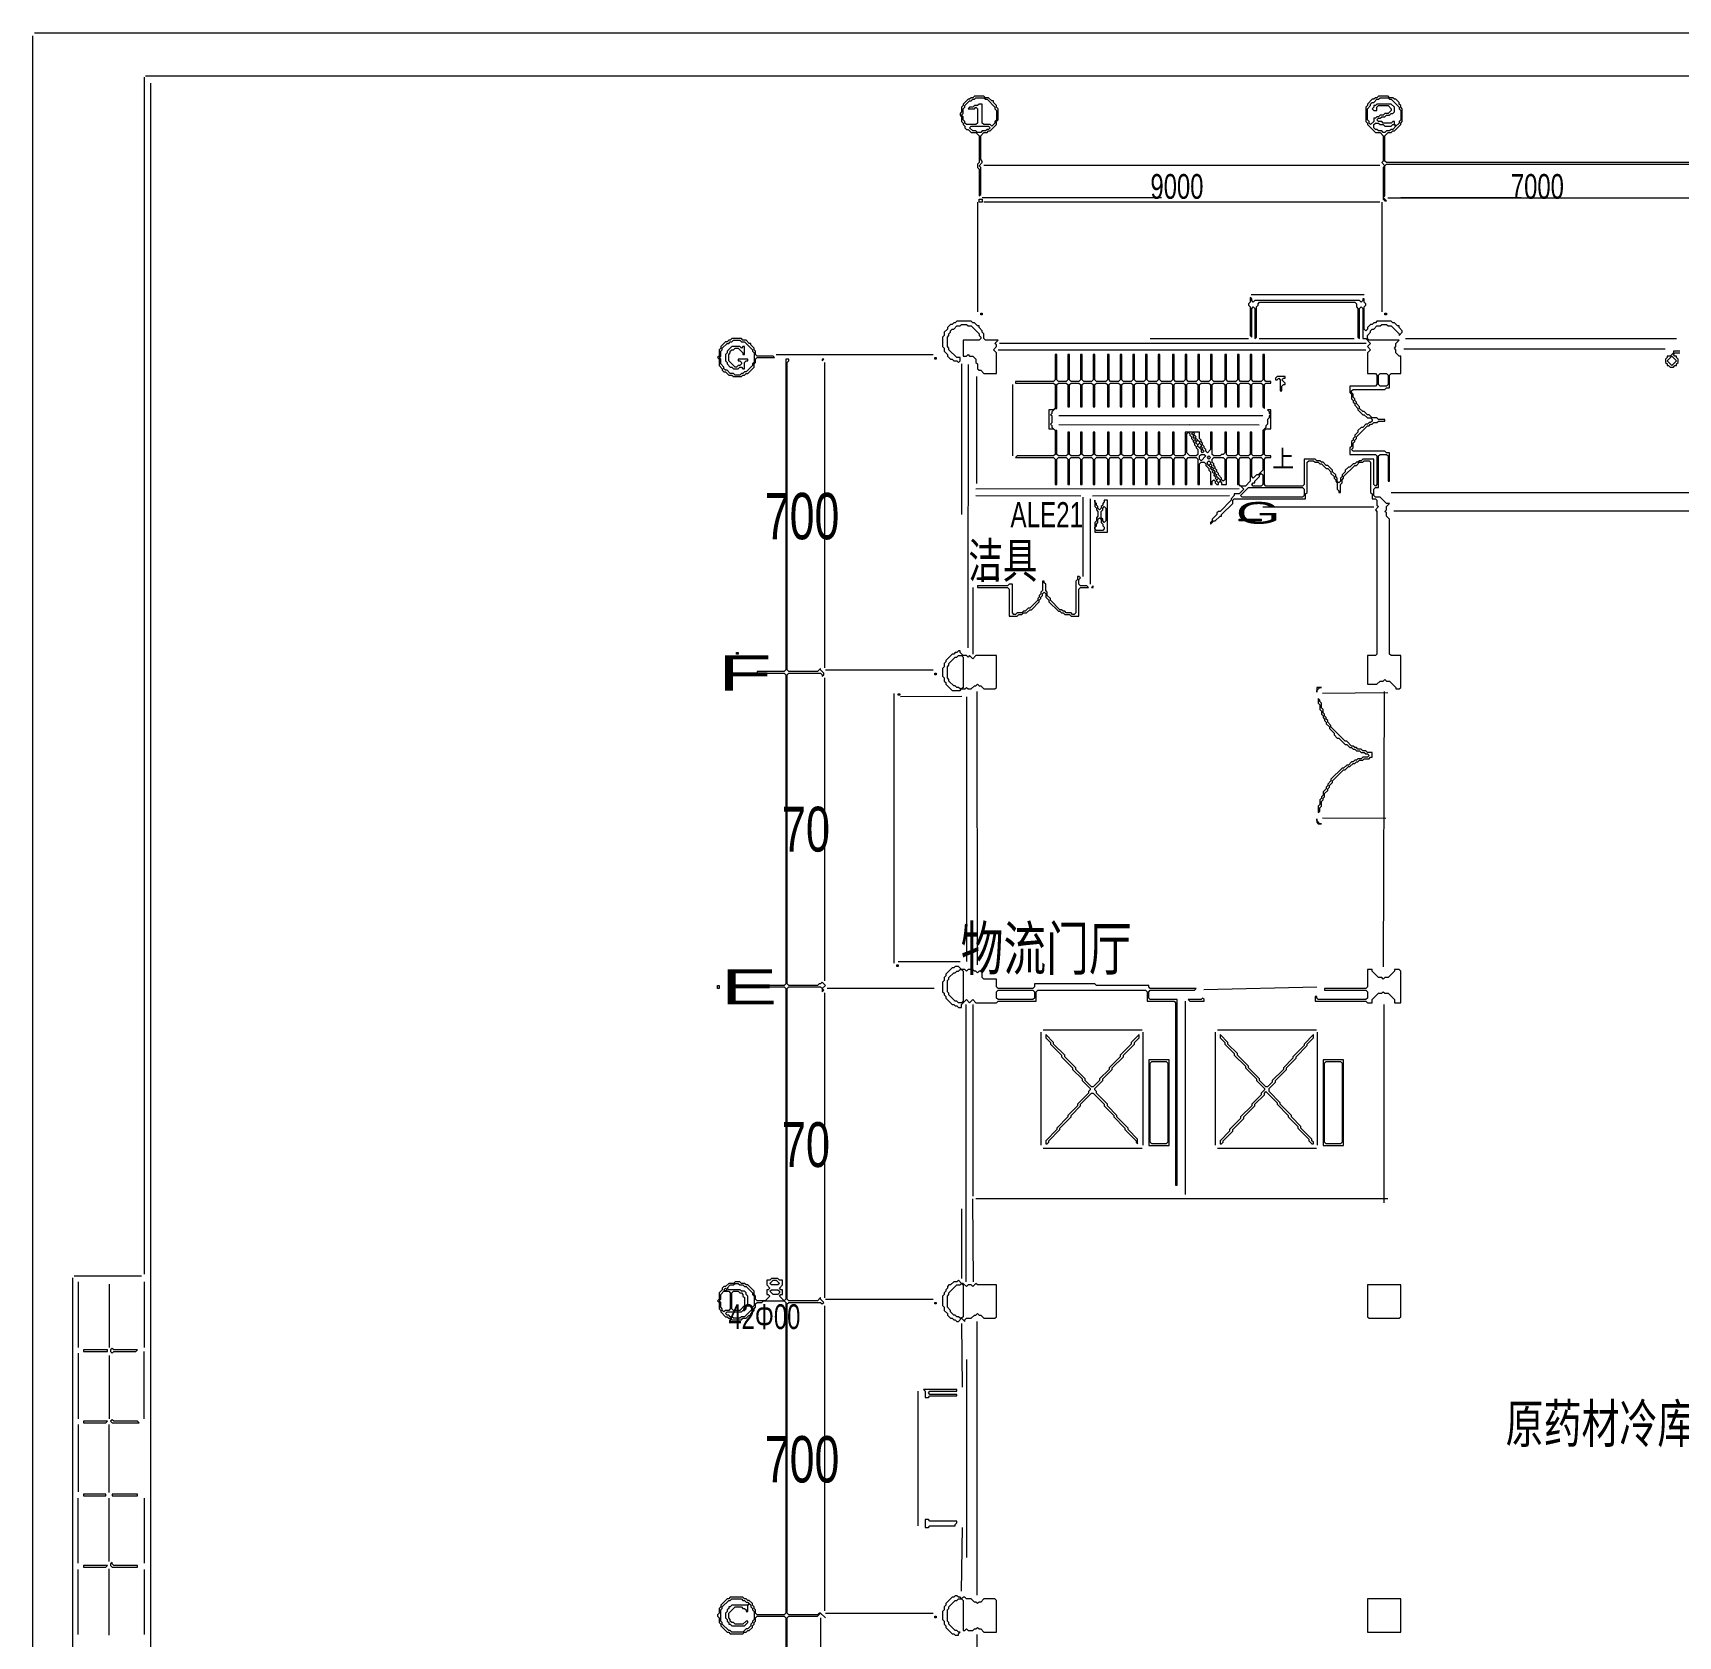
# Model space of a CAD drawing. Extents: x 67 to 3049, y 50 to 1736.
# Drawn here: x 67 to 1105, y 724 to 1736 of the extents above; entities that cross this region are included whole.
import ezdxf

# ---------------------------------------------------------------- set-up
doc = ezdxf.new("R2010")
doc.units = 0
for name, color, linetype, lineweight in [('OCR_TEXT', 6, 'Continuous', 0), ('TRACE_CURVE', 6, 'Continuous', 0), ('TRACE_STRAIGHT', 5, 'Continuous', 0), ('TRACE_TEXT_SYMBOL', 6, 'Continuous', 0)]:
    doc.layers.add(name, color=color, linetype=linetype, lineweight=lineweight)
doc.styles.add('wqy-unicode', font='wqy-unicode.lff')

msp = doc.modelspace()

# ---------------------------------------------------------------- linework, layer by layer
at = {"layer": 'TRACE_CURVE', "color": 6}
for points in [[(835, 1569), (835, 1566), (834, 1565), (834, 1564), (835, 1563), (835, 1545), (836, 1544), (836, 1562), (837, 1563), (838, 1562), (838, 1543), (839, 1544), (839, 1563), (840, 1564), (840, 1565), (841, 1566), (901, 1566), (902, 1565), (902, 1563), (903, 1562), (903, 1544), (904, 1543), (904, 1562), (905, 1563), (906, 1562), (906, 1543), (908, 1543), (911, 1540), (909, 1538), (911, 1536), (909, 1534), (909, 1521), (914, 1521), (915, 1520), (915, 1514), (914, 1513), (898, 1513), (898, 1509), (899, 1508), (899, 1505), (900, 1504), (900, 1503), (901, 1502), (901, 1501), (903, 1499), (903, 1498), (906, 1495), (907, 1495), (909, 1493), (911, 1493), (912, 1492), (912, 1491), (911, 1490), (910, 1490), (909, 1489), (908, 1489), (906, 1487), (905, 1487), (903, 1485), (903, 1484), (901, 1482), (901, 1481), (900, 1480), (900, 1479)], [(921, 1512), (923, 1512), (923, 1520), (924, 1521), (930, 1521), (930, 1532), (929, 1532), (927, 1534), (927, 1536), (926, 1537), (927, 1538), (927, 1540), (929, 1542), (910, 1542), (909, 1543), (909, 1545), (911, 1547), (911, 1548), (912, 1549), (913, 1549), (915, 1551), (917, 1551), (918, 1552), (921, 1552), (922, 1551), (924, 1551), (929, 1546), (929, 1545), (931, 1547), (931, 1548), (929, 1550), (929, 1551), (928, 1551), (926, 1553), (925, 1553), (924, 1554), (915, 1554), (914, 1553), (913, 1553), (912, 1552), (911, 1552), (909, 1550), (909, 1549), (908, 1548), (907, 1549), (907, 1563), (908, 1564), (908, 1565), (907, 1566), (907, 1568), (906, 1568), (906, 1567), (905, 1566), (904, 1567), (838, 1567), (837, 1566), (836, 1567), (836, 1568), (835, 1569)], [(542, 1530), (542, 1334), (541, 1333), (524, 1333), (524, 1332), (541, 1332), (542, 1331), (542, 1136), (541, 1135), (525, 1135), (525, 1134), (541, 1134), (542, 1133), (542, 937), (541, 936), (538, 939), (539, 940), (540, 940), (540, 943), (539, 943), (538, 944), (540, 946), (540, 949), (538, 949), (537, 950), (533, 950), (532, 949), (530, 949), (530, 946), (532, 944), (531, 943), (530, 943), (530, 940), (531, 940), (532, 939), (529, 936), (524, 936), (523, 937), (523, 939), (522, 940), (522, 942), (518, 946), (517, 946), (516, 947), (514, 947), (513, 948), (510, 948), (509, 947), (506, 947), (504, 945), (503, 945), (502, 944), (502, 943), (500, 941), (500, 937), (499, 936), (500, 935), (500, 931), (501, 930), (501, 929), (504, 926), (505, 926), (506, 925), (507, 925)], [(543, 541), (543, 736), (544, 737), (562, 737), (564, 739), (567, 736), (564, 739), (563, 739), (562, 738), (544, 738), (543, 739), (543, 934), (544, 935), (564, 935), (565, 934), (566, 935), (564, 937), (564, 938), (562, 936), (544, 936), (543, 937), (543, 1133), (544, 1134), (564, 1134), (565, 1133), (565, 1131), (566, 1132), (565, 1133), (567, 1135), (565, 1137), (564, 1136), (563, 1136), (562, 1135), (544, 1135), (543, 1136), (543, 1331), (544, 1332), (564, 1332), (565, 1331), (565, 1330), (566, 1331), (566, 1332), (564, 1334), (564, 1335), (562, 1333), (544, 1333), (543, 1334), (543, 1528), (544, 1529), (544, 1530), (542, 1530)], [(794, 1517), (793, 1516), (788, 1516), (787, 1517), (787, 1533), (786, 1533), (786, 1517), (785, 1516), (779, 1516), (778, 1517), (778, 1533), (777, 1533), (777, 1517), (776, 1516), (771, 1516), (770, 1517), (770, 1533), (769, 1533), (769, 1517), (768, 1516), (763, 1516), (762, 1517), (762, 1533), (761, 1533), (761, 1517), (760, 1516), (755, 1516), (754, 1517), (754, 1533), (753, 1533), (753, 1517), (752, 1516), (747, 1516), (746, 1517), (746, 1533), (745, 1533), (745, 1517), (744, 1516), (738, 1516), (737, 1517), (737, 1533), (736, 1533), (736, 1517), (735, 1516), (730, 1516), (729, 1517), (729, 1533), (728, 1533), (728, 1517), (727, 1516), (722, 1516), (721, 1517), (721, 1533), (720, 1533), (720, 1517), (719, 1516), (714, 1516), (713, 1517), (713, 1533), (712, 1533), (712, 1517), (711, 1516), (687, 1516), (687, 1515)], [(820, 1500), (820, 1514), (821, 1515), (826, 1515), (827, 1514), (827, 1500), (828, 1500), (828, 1514), (829, 1515), (834, 1515), (835, 1514), (835, 1500), (836, 1500), (836, 1514), (837, 1515), (842, 1515), (843, 1514), (843, 1500), (844, 1499), (844, 1514), (845, 1515), (848, 1515), (848, 1516), (845, 1516), (844, 1517), (844, 1533), (843, 1533), (843, 1517), (842, 1516), (837, 1516), (836, 1517), (836, 1533), (835, 1533), (835, 1517), (834, 1516), (829, 1516), (828, 1517), (828, 1533), (827, 1533), (827, 1517), (826, 1516), (821, 1516), (820, 1517), (820, 1533), (819, 1533), (819, 1517), (818, 1516), (812, 1516), (811, 1517), (811, 1533), (810, 1533), (810, 1517), (809, 1516), (804, 1516), (803, 1517), (803, 1533), (802, 1533), (802, 1517), (801, 1516), (796, 1516), (795, 1517), (795, 1533), (794, 1533), (794, 1517)], [(687, 1515), (711, 1515), (712, 1514), (712, 1499), (711, 1498), (708, 1498), (708, 1486), (711, 1486), (712, 1485), (712, 1470), (711, 1469), (688, 1469), (687, 1468), (711, 1468), (712, 1467), (712, 1451), (713, 1451), (713, 1467), (714, 1468), (719, 1468), (720, 1467), (720, 1451), (721, 1451), (721, 1467), (722, 1468), (727, 1468), (728, 1467), (728, 1451), (729, 1451), (729, 1467), (730, 1468), (735, 1468), (736, 1467), (736, 1451), (737, 1451), (737, 1467), (738, 1468), (744, 1468), (745, 1467), (745, 1451), (746, 1451), (746, 1467), (747, 1468), (752, 1468), (753, 1467), (753, 1451), (754, 1451), (754, 1467), (755, 1468), (760, 1468), (761, 1467), (761, 1451), (762, 1451), (762, 1467), (763, 1468), (768, 1468), (769, 1467), (769, 1451), (770, 1451), (770, 1467), (771, 1468), (776, 1468), (777, 1467), (777, 1451)], [(762, 1470), (762, 1484), (761, 1484), (761, 1470), (760, 1469), (755, 1469), (754, 1470), (754, 1484), (753, 1484), (753, 1470), (752, 1469), (747, 1469), (746, 1470), (746, 1484), (745, 1484), (745, 1470), (744, 1469), (738, 1469), (737, 1470), (737, 1484), (736, 1484), (736, 1470), (735, 1469), (730, 1469), (729, 1470), (729, 1484), (728, 1484), (728, 1470), (727, 1469), (722, 1469), (721, 1470), (721, 1484), (720, 1484), (720, 1470), (719, 1469), (714, 1469), (713, 1470), (713, 1485), (712, 1485), (710, 1487), (710, 1488), (709, 1489), (710, 1490), (710, 1494), (709, 1495), (710, 1496), (710, 1497), (712, 1499), (713, 1499), (713, 1514), (714, 1515), (719, 1515), (720, 1514), (720, 1500), (721, 1500), (721, 1514), (722, 1515), (727, 1515), (728, 1514), (728, 1500), (729, 1500), (729, 1514), (730, 1515), (735, 1515)], [(735, 1515), (736, 1514), (736, 1500), (737, 1500), (737, 1514), (738, 1515), (744, 1515), (745, 1514), (745, 1500), (746, 1500), (746, 1514), (747, 1515), (752, 1515), (753, 1514), (753, 1500), (754, 1500), (754, 1514), (755, 1515), (760, 1515), (761, 1514), (761, 1500), (762, 1500), (762, 1514), (763, 1515), (768, 1515), (769, 1514), (769, 1500), (770, 1500), (770, 1514), (771, 1515), (776, 1515), (777, 1514), (777, 1500), (778, 1500), (778, 1514), (779, 1515), (785, 1515), (786, 1514), (786, 1500), (787, 1500), (787, 1514), (788, 1515), (793, 1515), (794, 1514), (794, 1500), (795, 1500), (795, 1514), (796, 1515), (801, 1515), (802, 1514), (802, 1500), (803, 1500), (803, 1514), (804, 1515), (809, 1515), (810, 1514), (810, 1500), (811, 1500), (811, 1514), (812, 1515), (818, 1515), (819, 1514), (819, 1500), (820, 1500)], [(930, 1323), (930, 1343), (924, 1343), (923, 1344), (923, 1429), (921, 1431), (921, 1433), (920, 1434), (921, 1435), (921, 1437), (923, 1439), (921, 1439), (917, 1443), (914, 1443), (913, 1444), (913, 1448), (914, 1449), (916, 1449), (916, 1469), (917, 1470), (921, 1470), (922, 1469), (922, 1453), (923, 1453), (923, 1471), (921, 1471), (920, 1472), (900, 1472), (899, 1473), (900, 1474), (900, 1477), (901, 1478), (901, 1479), (902, 1480), (902, 1481), (909, 1488), (910, 1488), (911, 1489), (912, 1489), (913, 1490), (915, 1490), (916, 1491), (920, 1491), (920, 1492), (916, 1492), (915, 1493), (912, 1493), (910, 1495), (909, 1495), (907, 1497), (906, 1497), (904, 1499), (904, 1500), (902, 1502), (902, 1503), (901, 1504), (901, 1505), (900, 1506), (900, 1508), (899, 1509), (899, 1510), (900, 1511), (920, 1511), (921, 1512)], [(900, 1479), (899, 1478), (899, 1475), (898, 1474), (898, 1470), (914, 1470), (915, 1469), (915, 1451), (914, 1450), (913, 1451), (913, 1467), (906, 1467), (905, 1466), (904, 1466), (903, 1465), (902, 1465), (901, 1464), (900, 1464), (898, 1462), (897, 1462), (895, 1460), (895, 1459), (893, 1457), (893, 1456), (892, 1455), (892, 1453), (891, 1452), (890, 1453), (890, 1455), (889, 1456), (889, 1457), (887, 1459), (887, 1460), (884, 1463), (883, 1463), (881, 1465), (880, 1465), (879, 1466), (877, 1466), (876, 1467), (869, 1467), (869, 1451), (868, 1450), (845, 1450), (844, 1451), (844, 1467), (845, 1468), (848, 1468), (848, 1469), (845, 1469), (844, 1470), (844, 1485), (845, 1486), (848, 1486), (848, 1498), (846, 1498), (847, 1497), (847, 1496), (848, 1495), (847, 1494), (847, 1493), (846, 1492), (846, 1489), (845, 1488)], [(845, 1488), (845, 1487), (843, 1485), (843, 1470), (842, 1469), (837, 1469), (836, 1470), (836, 1484), (835, 1484), (835, 1470), (834, 1469), (829, 1469), (828, 1470), (828, 1484), (827, 1484), (827, 1470), (826, 1469), (821, 1469), (820, 1470), (820, 1484), (819, 1484), (819, 1471), (818, 1470), (817, 1470), (816, 1469), (812, 1469), (811, 1470), (811, 1484), (810, 1484), (810, 1473), (808, 1471), (807, 1472), (807, 1473), (806, 1474), (806, 1475), (805, 1476), (805, 1477), (804, 1478), (804, 1479), (803, 1480), (803, 1484), (794, 1484), (794, 1470), (793, 1469), (788, 1469), (787, 1470), (787, 1484), (786, 1484), (786, 1470), (785, 1469), (779, 1469), (778, 1470), (778, 1484), (777, 1484), (777, 1470), (776, 1469), (771, 1469), (770, 1470), (770, 1484), (769, 1484), (769, 1470), (768, 1469), (763, 1469), (762, 1470)], [(777, 1451), (778, 1451), (778, 1467), (779, 1468), (785, 1468), (786, 1467), (786, 1451), (787, 1451), (787, 1467), (788, 1468), (793, 1468), (794, 1467), (794, 1451), (795, 1451), (795, 1467), (796, 1468), (801, 1468), (802, 1467), (802, 1451), (803, 1451), (803, 1464), (804, 1465), (806, 1465), (807, 1464), (807, 1463), (809, 1461), (809, 1460), (810, 1459), (810, 1451), (811, 1451), (811, 1453), (812, 1454), (813, 1453), (813, 1452), (814, 1451), (815, 1451), (815, 1452), (816, 1453), (817, 1452), (817, 1451), (820, 1451), (820, 1467), (821, 1468), (826, 1468), (827, 1467), (827, 1451), (828, 1451), (831, 1448), (828, 1445), (825, 1445), (825, 1444), (823, 1442), (823, 1441), (816, 1434), (815, 1434), (814, 1433), (814, 1432), (811, 1429), (811, 1428), (810, 1427), (810, 1426), (812, 1428), (813, 1428), (816, 1431)], [(816, 1431), (817, 1431), (817, 1432), (824, 1439), (824, 1441), (825, 1442), (870, 1442), (870, 1445), (871, 1446), (871, 1465), (872, 1466), (875, 1466), (876, 1465), (878, 1465), (879, 1464), (880, 1464), (883, 1461), (884, 1461), (886, 1459), (886, 1458), (888, 1456), (888, 1455), (889, 1454), (889, 1453), (890, 1452), (890, 1448), (891, 1447), (891, 1446), (892, 1446), (892, 1451), (893, 1452), (893, 1454), (894, 1455), (894, 1456), (901, 1463), (902, 1463), (904, 1465), (906, 1465), (907, 1466), (910, 1466), (911, 1465), (911, 1446), (912, 1445), (912, 1442), (914, 1442), (915, 1441), (915, 1438), (916, 1437), (914, 1435), (915, 1434), (915, 1344), (914, 1343), (909, 1343), (909, 1325), (915, 1325), (917, 1327), (919, 1327), (920, 1328), (921, 1327), (923, 1327), (927, 1323), (927, 1322), (929, 1322), (930, 1323)], [(649, 1147), (648, 1146), (647, 1146), (643, 1142), (643, 1141), (642, 1140), (642, 1138), (641, 1137), (641, 1131), (642, 1130), (642, 1129), (643, 1128), (643, 1127), (647, 1123), (648, 1123), (649, 1122), (650, 1122), (651, 1121), (653, 1121), (653, 1123), (656, 1126), (658, 1124), (660, 1126), (662, 1124), (675, 1124), (676, 1125), (700, 1125), (700, 1131), (701, 1132), (769, 1132), (770, 1131), (770, 1125), (787, 1125), (788, 1124), (788, 1009), (789, 1009), (789, 1126), (772, 1126), (771, 1127), (771, 1131), (772, 1132), (800, 1132), (801, 1133), (772, 1133), (771, 1134), (771, 1135), (738, 1135), (737, 1136), (699, 1136), (699, 1134), (698, 1133), (676, 1133), (675, 1134), (675, 1139), (667, 1139), (666, 1140), (666, 1145), (665, 1144), (664, 1144), (663, 1143), (662, 1144), (661, 1144), (660, 1145), (657, 1145)], [(657, 1145), (656, 1144), (655, 1145), (653, 1145), (651, 1147), (649, 1147)], [(507, 925), (508, 924), (514, 924), (515, 925), (517, 925), (519, 927), (520, 927), (520, 928), (522, 930), (522, 931), (523, 932), (523, 934), (524, 935), (527, 935), (528, 936), (541, 936), (542, 935), (542, 739), (541, 738), (524, 738), (523, 739), (523, 741), (522, 742), (522, 743), (521, 744), (521, 745), (519, 747), (518, 747), (517, 748), (516, 748), (515, 749), (507, 749), (506, 748), (505, 748), (501, 744), (501, 743), (500, 742), (500, 739), (499, 738), (499, 737), (500, 736), (500, 733), (501, 732), (501, 731), (505, 727), (506, 727), (507, 726), (515, 726), (516, 727), (517, 727), (518, 728), (519, 728), (521, 730), (521, 731), (522, 732), (522, 733), (523, 734), (523, 736), (524, 737), (541, 737), (542, 736), (542, 541)], [(507, 747), (508, 748), (514, 748), (515, 747), (516, 747), (517, 746), (518, 746), (519, 745), (518, 744), (508, 744), (507, 743), (506, 743), (506, 742), (505, 741), (505, 740), (504, 739), (504, 736), (505, 735), (505, 734), (506, 733), (506, 732), (507, 732), (508, 731), (516, 731), (518, 733), (518, 734), (517, 734), (515, 732), (510, 732), (509, 733), (508, 733), (507, 734), (507, 735), (506, 736), (506, 739), (510, 743), (514, 743), (515, 742), (516, 742), (517, 741), (517, 740), (518, 740), (518, 744), (519, 745), (520, 744), (520, 743), (521, 742), (521, 741), (522, 740), (522, 735), (521, 734), (521, 733), (520, 732), (520, 731), (518, 729), (517, 729), (515, 727), (508, 727), (507, 728), (506, 728), (502, 732), (502, 733), (501, 734), (501, 741)], [(501, 741), (502, 742), (502, 743), (506, 747), (507, 747)]]:
    msp.add_lwpolyline(points, dxfattribs=at)
for points in [[(916, 1520), (917, 1521), (921, 1521), (922, 1520), (922, 1514), (921, 1513), (917, 1513), (916, 1514)], [(795, 1483), (796, 1484), (797, 1483), (797, 1482), (798, 1481), (798, 1480), (799, 1479), (799, 1478), (800, 1477), (800, 1476), (801, 1475), (801, 1474), (802, 1473), (802, 1470), (801, 1469), (797, 1469), (795, 1471)], [(798, 1483), (799, 1484), (800, 1483), (799, 1482)], [(799, 1481), (800, 1482), (801, 1481), (800, 1480)], [(800, 1479), (801, 1480), (802, 1479), (801, 1478)], [(801, 1478), (802, 1479), (803, 1478), (803, 1477), (802, 1476), (801, 1477)], [(802, 1476), (803, 1477), (804, 1476), (804, 1475), (803, 1474), (802, 1475)], [(803, 1474), (804, 1475), (805, 1474), (804, 1473)], [(803, 1469), (804, 1470), (806, 1470), (807, 1469), (804, 1466), (803, 1467)], [(804, 1472), (805, 1473), (806, 1472), (805, 1471)], [(808, 1468), (809, 1469), (810, 1468), (809, 1467)], [(808, 1465), (809, 1466), (810, 1465), (810, 1464), (809, 1463), (808, 1464)], [(809, 1463), (810, 1464), (811, 1463), (810, 1462)], [(811, 1467), (812, 1468), (818, 1468), (819, 1467), (819, 1454), (818, 1453), (817, 1454), (817, 1455), (815, 1457), (815, 1458), (814, 1459), (814, 1460), (813, 1461), (813, 1462), (812, 1463), (812, 1464), (811, 1465)], [(828, 1467), (829, 1468), (834, 1468), (835, 1467), (835, 1453), (832, 1450), (829, 1450), (828, 1451)], [(836, 1467), (837, 1468), (842, 1468), (843, 1467), (843, 1460), (840, 1457), (839, 1457), (837, 1455), (836, 1456)], [(810, 1461), (811, 1462), (812, 1461), (811, 1460)], [(811, 1459), (812, 1460), (813, 1459), (812, 1458)], [(812, 1457), (813, 1458), (814, 1457), (813, 1456)], [(813, 1455), (814, 1456), (815, 1455), (814, 1454)], [(814, 1454), (815, 1455), (816, 1454), (816, 1453), (815, 1452), (814, 1453)], [(841, 1457), (842, 1458), (843, 1457), (843, 1451), (842, 1450), (837, 1450), (836, 1451), (837, 1452), (838, 1452), (838, 1453), (841, 1456)], [(834, 1449), (868, 1449), (869, 1448), (869, 1444), (868, 1443), (830, 1443), (829, 1444)], [(651, 1144), (652, 1145), (653, 1145), (654, 1144), (654, 1125), (653, 1124), (651, 1124), (650, 1125), (649, 1125), (645, 1129), (645, 1130), (644, 1131), (644, 1138), (645, 1139), (645, 1140), (648, 1143), (649, 1143), (650, 1144)], [(675, 1131), (676, 1132), (698, 1132), (699, 1131), (699, 1127), (698, 1126), (676, 1126), (675, 1127)], [(509, 946), (510, 947), (512, 947), (513, 946), (515, 946), (516, 945), (517, 945), (521, 941), (521, 940), (522, 939), (522, 933), (521, 932), (521, 931), (516, 926), (514, 926), (513, 925), (509, 925), (508, 926), (507, 926), (506, 927), (505, 927), (504, 928), (505, 929), (514, 929), (515, 930), (516, 930), (517, 931), (517, 932), (518, 933), (518, 939), (517, 940), (517, 941), (516, 942), (514, 942), (513, 943), (506, 943), (505, 944), (507, 946)], [(534, 949), (536, 949), (538, 947), (537, 946), (533, 946), (532, 947)], [(503, 942), (506, 942), (507, 941), (507, 931), (506, 930), (504, 930), (503, 929), (502, 930), (502, 931), (501, 932), (501, 935), (500, 936), (501, 937), (501, 940)], [(503, 943), (504, 944), (505, 943), (504, 942)], [(508, 941), (509, 942), (512, 942), (513, 941), (514, 941), (515, 940), (515, 939), (516, 938), (516, 933), (513, 930), (509, 930), (508, 931)], [(532, 942), (533, 943), (537, 943), (538, 942), (538, 941), (537, 940), (534, 940)]]:
    msp.add_lwpolyline(points, close=True, dxfattribs=at)
at = {"layer": 'TRACE_STRAIGHT', "color": 5}
for p, q in [((67, 51.6), (67, 1734.1)), ((68.1, 1735.9), (3046.9, 1735.9)), ((137.3, 1707.9), (137.3, 952.9)), ((138.1, 1708.7), (3020.6, 1708.7)), ((141.5, 82.9), (141.5, 1704.1)), ((666.9, 1652.4), (916.9, 1652.4)), ((666, 1632), (779, 1632)), ((921.9, 1631.9), (1114.4, 1631.9)), ((930, 1632), (1006, 1632)), ((663, 1629), (663, 1560)), ((666.9, 1629.3), (916.9, 1629.3)), ((918, 1629), (918, 1560)), ((835.6, 1570.8), (906.9, 1570.9)), ((676.9, 1540.1), (908.1, 1540.2)), ((772, 1543), (834, 1543)), ((840.6, 1543.1), (900.6, 1543.1)), ((931.9, 1536.6), (1096.9, 1536.6)), ((933, 1543), (1104, 1543)), ((536, 1533), (635, 1533)), ((566.7, 1335.4), (566.7, 1527.9)), ((653, 1527), (653, 1432)), ((657, 1347.9), (657.3, 1526.6)), ((676, 1536), (908, 1536)), ((662.6, 1451.6), (662.6, 1519.1)), ((685.1, 1514.1), (685.1, 1469.1)), ((714.4, 1494.5), (843.1, 1494.5)), ((714.4, 1488.8), (796.9, 1488.7)), ((796.9, 1488.8), (840.6, 1488.7)), ((661.9, 1448.3), (828.1, 1448.4)), ((661.9, 1444), (728.1, 1443.9)), ((729.7, 1392.9), (729.7, 1442.9)), ((735.6, 1443.9), (821.9, 1444)), ((924, 1446), (1311, 1446)), ((924, 1446), (1056, 1446)), ((734, 1442), (734, 1388)), ((843.1, 1436.9), (913.1, 1436.9)), ((925.6, 1434.3), (1309.4, 1434.3)), ((660, 1386), (660, 1344)), ((566.7, 1137.9), (566.7, 1329.1)), ((567, 1334), (635, 1334)), ((610.1, 1319.1), (610.1, 1149.1)), ((662.6, 1320.4), (662.7, 1147.9)), ((880.6, 1319.4), (921.9, 1319.7)), ((919.2, 1146.6), (919.7, 1320.4)), ((614.4, 1317.3), (653.1, 1317.5)), ((656, 1317), (656, 1150)), ((880.6, 1240.6), (920.6, 1240.5)), ((613, 1150), (652, 1150)), ((568.1, 1133.3), (635.6, 1133.3)), ((805.7, 1132.4), (877, 1134)), ((566.7, 937.9), (566.7, 1130.4)), ((655.9, 947.9), (655.9, 1122.9)), ((660, 1123), (660, 1002)), ((794, 1125), (794, 1003)), ((919.3, 1122.9), (919.3, 997.9)), ((702.9, 1105.4), (702.9, 1034.1)), ((704.4, 1107), (766.9, 1106.9)), ((767.5, 1034.1), (767.6, 1105.4)), ((812.9, 1105.4), (812.9, 1034.1)), ((814.4, 1107), (876.9, 1106.9)), ((877.5, 1034.1), (877.6, 1105.4)), ((704.4, 1032.4), (766.9, 1032.4)), ((814.4, 1032.4), (876.9, 1032.4)), ((659.8, 1000.4), (660.3, 947.9)), ((661.9, 1000.6), (921.9, 1000.6)), ((661.9, 1000.5), (788.1, 1000.5)), ((653, 994), (653, 950)), ((92.3, 79.1), (92.3, 950.4)), ((93.1, 951.8), (135.6, 951.7)), ((95.5, 947.9), (95.5, 906.6)), ((115.1, 946.6), (115.2, 906.6)), ((137.3, 947.9), (137.3, 906.6)), ((567, 937), (635, 937)), ((566.7, 740.4), (566.7, 932.9)), ((652.8, 921.6), (653.4, 881.6)), ((662.6, 922.9), (662.6, 750.4)), ((137.3, 861.6), (137.3, 904.1)), ((95.5, 902.9), (95.5, 861.6)), ((115.1, 901.6), (115.2, 861.6)), ((656, 899), (656, 774)), ((625.4, 879.1), (625.4, 794.1)), ((95.5, 857.9), (95.5, 815.4)), ((115, 858), (115, 815)), ((95.5, 770.4), (95.5, 811.6)), ((115.1, 771.6), (115.2, 811.6)), ((137.3, 811.6), (137.3, 770.4)), ((652.8, 752.9), (653.5, 792.9)), ((95.5, 725.4), (95.5, 766.6)), ((115, 767), (115, 725)), ((137.3, 766.6), (137.3, 725.4)), ((567, 739), (635, 739)), ((564, 736), (564, 541)), ((662.6, 725.4), (662.7, 552.9))]:
    msp.add_line(p, q, dxfattribs=at)
at = {"layer": 'TRACE_TEXT_SYMBOL', "color": 6}
for points in [[(661, 1696), (660, 1695), (659, 1695), (658, 1694), (657, 1694), (654, 1691), (654, 1690), (653, 1689), (653, 1686), (652, 1685), (652, 1684), (653, 1683), (653, 1680), (654, 1679), (654, 1678), (655, 1677), (655, 1676), (656, 1675), (657, 1675), (659, 1673), (662, 1673), (664, 1671), (664, 1654), (663, 1653), (663, 1651), (664, 1650), (664, 1633), (665, 1634), (665, 1651), (664, 1652), (666, 1654), (666, 1655), (665, 1656), (665, 1671), (667, 1673), (669, 1673), (670, 1674), (671, 1674), (675, 1678), (675, 1680), (676, 1681), (676, 1688), (675, 1689), (675, 1690), (673, 1692), (673, 1693), (672, 1693), (670, 1695), (668, 1695), (667, 1696)], [(661, 1694), (662, 1695), (667, 1695), (668, 1694), (669, 1694), (674, 1689), (674, 1688), (675, 1687), (675, 1681), (674, 1680), (674, 1679), (672, 1677), (671, 1678), (667, 1678), (666, 1679), (666, 1691), (664, 1691), (663, 1690), (661, 1690), (660, 1689), (658, 1689), (657, 1688), (661, 1688), (662, 1689), (663, 1688), (663, 1679), (662, 1678), (656, 1678), (655, 1679), (655, 1680), (654, 1681), (654, 1683), (653, 1684), (654, 1685), (654, 1688), (655, 1689), (655, 1690), (658, 1693), (659, 1693), (660, 1694)], [(916, 1694), (917, 1695), (922, 1695), (923, 1694), (924, 1694), (929, 1689), (929, 1688), (930, 1687), (930, 1681), (929, 1680), (929, 1679), (927, 1677), (926, 1678), (926, 1680), (925, 1680), (924, 1679), (919, 1679), (918, 1680), (916, 1680), (915, 1681), (916, 1682), (917, 1682), (918, 1683), (920, 1683), (921, 1684), (923, 1684), (924, 1685), (925, 1685), (926, 1686), (926, 1689), (924, 1691), (915, 1691), (914, 1690), (913, 1690), (913, 1689), (912, 1688), (913, 1687), (915, 1687), (915, 1689), (916, 1690), (922, 1690), (924, 1688), (924, 1687), (922, 1685), (920, 1685), (919, 1684), (917, 1684), (916, 1683), (915, 1683), (914, 1682), (913, 1682), (913, 1680), (911, 1678), (910, 1679), (910, 1680), (909, 1681), (909, 1688), (911, 1690), (911, 1691), (912, 1692), (913, 1692), (915, 1694)], [(658, 1676), (659, 1677), (670, 1677), (671, 1676), (670, 1675), (669, 1675), (668, 1674), (666, 1674), (665, 1673), (663, 1673), (662, 1674), (660, 1674)], [(913, 1678), (914, 1679), (916, 1679), (917, 1678), (919, 1678), (920, 1677), (924, 1677), (925, 1678), (926, 1678), (927, 1677), (925, 1675), (924, 1675), (923, 1674), (921, 1674), (920, 1673), (919, 1673), (918, 1674), (916, 1674), (915, 1675), (914, 1675), (913, 1676)], [(664, 1631), (666, 1631), (666, 1629), (664, 1629)], [(665, 1559), (666, 1559), (666, 1558), (665, 1558)], [(920, 1559), (921, 1559), (921, 1558), (920, 1558)], [(508, 1543), (507, 1542), (506, 1542), (505, 1541), (504, 1541), (501, 1538), (501, 1537), (500, 1536), (500, 1532), (499, 1531), (500, 1530), (500, 1526), (502, 1524), (502, 1523), (503, 1522), (504, 1522), (506, 1520), (508, 1520), (509, 1519), (514, 1519), (515, 1520), (516, 1520), (517, 1521), (518, 1521), (522, 1525), (522, 1527), (523, 1528), (523, 1530), (524, 1531), (535, 1531), (534, 1532), (524, 1532), (523, 1533), (523, 1535), (522, 1536), (522, 1537), (520, 1539), (520, 1540), (519, 1540), (517, 1542), (515, 1542), (514, 1543)], [(508, 1541), (509, 1542), (513, 1542), (514, 1541), (516, 1541), (521, 1536), (521, 1535), (522, 1534), (522, 1528), (521, 1527), (521, 1526), (517, 1522), (516, 1522), (515, 1521), (514, 1521), (513, 1520), (510, 1520), (509, 1521), (507, 1521), (505, 1523), (504, 1523), (503, 1524), (503, 1525), (501, 1527), (501, 1530), (500, 1531), (501, 1532), (501, 1535), (502, 1536), (502, 1537), (505, 1540), (506, 1540), (507, 1541)], [(508, 1538), (505, 1535), (505, 1534), (504, 1533), (504, 1529), (505, 1528), (505, 1527), (507, 1525), (508, 1525), (509, 1524), (512, 1524), (513, 1525), (514, 1525), (515, 1524), (516, 1524), (516, 1528), (517, 1529), (518, 1529), (518, 1530), (512, 1530), (512, 1529), (513, 1529), (514, 1528), (514, 1527), (513, 1526), (512, 1526), (511, 1525), (510, 1525), (506, 1529), (506, 1533), (507, 1534), (507, 1535), (508, 1536), (509, 1536), (510, 1537), (512, 1537), (515, 1534), (515, 1533), (516, 1533), (516, 1538), (515, 1538), (514, 1537), (513, 1538)], [(565, 1530), (565, 1529), (566, 1530)], [(636, 1531), (637, 1531), (637, 1530), (636, 1530)], [(1101, 1532), (1104, 1529), (1101, 1526), (1098, 1529)], [(852, 1519), (851, 1518), (851, 1517), (852, 1517), (853, 1518), (854, 1517), (854, 1510), (855, 1510), (855, 1513), (856, 1514), (857, 1514), (857, 1515), (855, 1517), (856, 1518), (857, 1518), (857, 1519)], [(737, 1441), (737, 1437), (738, 1436), (738, 1435), (739, 1434), (739, 1431), (738, 1430), (738, 1428), (737, 1427), (737, 1421), (745, 1421), (745, 1441), (743, 1441), (743, 1440), (742, 1439), (742, 1438), (741, 1437), (741, 1436), (740, 1435), (739, 1436), (739, 1437), (738, 1438), (738, 1439), (737, 1440)], [(742, 1436), (743, 1437), (744, 1436), (744, 1428), (743, 1427), (742, 1428), (742, 1429), (741, 1430), (741, 1434), (742, 1435)], [(739, 1429), (740, 1430), (741, 1429), (741, 1427), (742, 1426), (742, 1425), (743, 1424), (743, 1423), (742, 1422), (738, 1422), (737, 1423), (737, 1424), (738, 1425), (738, 1426), (739, 1427)], [(828, 1429), (842, 1429), (842, 1428), (828, 1428)], [(663, 1392), (676, 1392), (676, 1391), (663, 1391)], [(736, 1387), (735, 1386), (736, 1386)], [(511, 1345), (512, 1345), (512, 1344), (511, 1344)], [(651, 1346), (650, 1345), (649, 1345), (648, 1344), (647, 1344), (643, 1340), (643, 1339), (642, 1338), (642, 1336), (641, 1335), (641, 1330), (642, 1329), (642, 1327), (643, 1326), (643, 1325), (647, 1321), (652, 1321), (653, 1322), (655, 1322), (656, 1323), (657, 1322), (659, 1322), (661, 1324), (662, 1324), (663, 1325), (664, 1324), (665, 1324), (667, 1322), (674, 1322), (675, 1323), (675, 1343), (662, 1343), (660, 1341), (658, 1343), (657, 1342), (656, 1343), (654, 1343), (652, 1345), (652, 1346)], [(650, 1342), (651, 1343), (653, 1343), (654, 1342), (654, 1323), (653, 1322), (652, 1322), (651, 1323), (650, 1323), (649, 1324), (648, 1324), (645, 1327), (645, 1328), (644, 1329), (644, 1336), (645, 1337), (645, 1338), (649, 1342)], [(636, 1332), (637, 1332), (637, 1331), (636, 1331)], [(613, 1319), (614, 1319), (614, 1318), (613, 1318)], [(877, 1323), (877, 1320), (877, 1321), (879, 1323), (880, 1323)], [(877, 1240), (877, 1238), (878, 1237), (880, 1237), (879, 1237), (877, 1239)], [(612, 1148), (613, 1148), (613, 1147), (612, 1147)], [(909, 1145), (909, 1134), (908, 1133), (882, 1133), (882, 1132), (908, 1132), (909, 1131), (909, 1127), (908, 1126), (878, 1126), (877, 1127), (877, 1128), (876, 1128), (876, 1125), (908, 1125), (909, 1124), (912, 1124), (912, 1126), (916, 1130), (918, 1130), (919, 1131), (920, 1130), (922, 1130), (926, 1126), (926, 1124), (930, 1124), (930, 1144), (929, 1145), (926, 1145), (926, 1144), (922, 1140), (920, 1140), (919, 1139), (918, 1140), (916, 1140), (912, 1144), (912, 1145)], [(499, 1135), (500, 1135), (500, 1133), (499, 1133)], [(805, 1127), (804, 1126), (796, 1126), (797, 1125), (806, 1125), (806, 1126)], [(771, 1088), (771, 1034), (784, 1034), (784, 1088)], [(772, 1086), (773, 1087), (782, 1087), (783, 1086), (783, 1036), (782, 1035), (773, 1035), (772, 1036)], [(881, 1088), (881, 1034), (894, 1034), (894, 1088)], [(882, 1086), (883, 1087), (892, 1087), (893, 1086), (893, 1036), (892, 1035), (883, 1035), (882, 1036)], [(651, 949), (650, 948), (648, 948), (646, 946), (645, 946), (644, 945), (644, 944), (643, 943), (643, 942), (642, 941), (642, 940), (641, 939), (641, 933), (642, 932), (642, 930), (644, 928), (644, 927), (646, 925), (647, 925), (648, 924), (649, 924), (650, 923), (651, 923), (653, 925), (655, 923), (655, 924), (656, 925), (659, 925), (661, 927), (662, 927), (663, 928), (664, 927), (665, 927), (667, 925), (674, 925), (675, 926), (675, 946), (663, 946), (662, 947), (660, 945), (659, 946), (657, 946), (656, 945), (654, 947), (653, 947)], [(652, 946), (653, 947), (654, 946), (654, 926), (653, 925), (652, 925), (651, 926), (650, 926), (649, 927), (648, 927), (646, 929), (646, 930), (644, 932), (644, 939), (645, 940), (645, 941), (650, 946)], [(909, 946), (909, 926), (910, 925), (929, 925), (930, 926), (930, 946)], [(636, 935), (637, 935), (637, 934), (636, 934)], [(99, 905), (99, 904), (114, 904), (114, 905)], [(117, 906), (116, 905), (116, 904), (117, 903), (118, 904), (132, 904), (133, 905), (118, 905)], [(629, 880), (630, 879), (630, 875), (632, 875), (633, 876), (650, 876), (650, 877), (633, 877), (632, 878), (633, 879), (650, 879), (650, 880)], [(99, 860), (99, 859), (113, 859), (114, 860)], [(117, 861), (116, 860), (117, 859), (134, 859), (133, 860), (118, 860)], [(99, 814), (99, 813), (113, 813), (113, 814)], [(117, 814), (117, 813), (133, 813), (133, 814)], [(630, 798), (630, 793), (632, 793), (633, 794), (649, 794), (649, 795), (650, 796), (650, 797), (633, 797), (632, 798)], [(99, 769), (99, 768), (113, 768), (114, 769)], [(117, 771), (116, 770), (116, 769), (117, 768), (133, 768), (133, 769), (118, 769), (117, 770)], [(649, 750), (648, 749), (647, 749), (643, 745), (643, 744), (642, 743), (642, 741), (641, 740), (641, 735), (642, 734), (642, 732), (643, 731), (643, 730), (647, 726), (648, 726), (649, 725), (651, 725), (651, 726), (652, 727), (651, 727), (650, 728), (649, 728), (645, 732), (645, 733), (644, 734), (644, 741), (645, 742), (645, 743), (649, 747), (650, 747), (651, 748), (653, 748), (654, 747), (654, 728), (655, 728), (656, 729), (657, 728), (660, 728), (661, 729), (662, 729), (663, 730), (664, 729), (665, 729), (667, 727), (675, 727), (675, 747), (674, 748), (667, 748), (665, 746), (664, 746), (663, 745), (662, 746), (661, 746), (659, 748), (656, 748), (655, 749), (654, 749), (653, 748), (652, 749), (651, 749), (650, 750)], [(909, 748), (909, 727), (930, 727), (930, 748)], [(636, 737), (637, 737), (637, 736), (636, 736)]]:
    msp.add_lwpolyline(points, close=True, dxfattribs=at)
for points in [[(916, 1696), (915, 1695), (914, 1695), (913, 1694), (912, 1694), (909, 1691), (909, 1690), (908, 1689), (908, 1680), (909, 1679), (909, 1678), (914, 1673), (917, 1673), (919, 1671), (919, 1655), (918, 1654), (920, 1652), (919, 1651), (919, 1631), (920, 1630), (921, 1630), (919, 1632), (920, 1633), (920, 1652), (921, 1653), (1116, 1653)], [(921, 1654), (920, 1655), (920, 1671), (922, 1673), (924, 1673), (925, 1674), (926, 1674), (930, 1678), (930, 1679), (931, 1680), (931, 1688), (930, 1689), (930, 1690), (929, 1691), (929, 1692), (927, 1694), (926, 1694), (925, 1695), (923, 1695), (922, 1696), (916, 1696)], [(1116, 1654), (921, 1654)], [(650, 1554), (649, 1553), (648, 1553), (647, 1552), (646, 1552), (644, 1550), (644, 1549), (642, 1547), (642, 1545), (641, 1544), (641, 1538), (642, 1537), (642, 1535), (644, 1533), (644, 1532), (646, 1530), (647, 1530), (648, 1529), (650, 1529), (651, 1528), (652, 1529), (652, 1531), (650, 1531), (645, 1536), (645, 1537), (644, 1538), (644, 1544), (645, 1545), (645, 1546), (646, 1547), (646, 1548), (647, 1549), (648, 1549), (650, 1551), (652, 1551), (653, 1552), (656, 1552), (657, 1551), (659, 1551), (664, 1546), (664, 1545), (665, 1544), (665, 1543), (664, 1542), (654, 1542), (654, 1532), (656, 1532), (657, 1533), (658, 1532), (660, 1532), (662, 1530), (662, 1528), (663, 1527), (663, 1524), (664, 1523), (665, 1523), (667, 1521), (675, 1521), (675, 1534), (673, 1536), (675, 1538), (675, 1539), (674, 1540), (676, 1542)], [(676, 1542), (668, 1542), (667, 1543), (667, 1546), (666, 1547), (666, 1548), (664, 1550), (664, 1551), (663, 1551), (661, 1553), (660, 1553), (659, 1554), (650, 1554)], [(1106, 1535), (1102, 1535), (1102, 1534), (1100, 1532), (1098, 1532), (1098, 1531), (1097, 1530), (1097, 1528), (1098, 1527), (1098, 1526), (1099, 1526), (1100, 1525), (1102, 1525), (1103, 1526), (1104, 1526), (1104, 1527), (1105, 1528), (1105, 1530), (1104, 1531), (1104, 1532), (1103, 1532), (1102, 1533), (1103, 1534), (1106, 1534)], [(726, 1393), (726, 1391), (725, 1390), (725, 1370), (724, 1369), (723, 1369), (722, 1370), (719, 1370), (718, 1371), (717, 1371), (716, 1372), (715, 1372), (709, 1378), (709, 1379), (707, 1381), (707, 1383), (706, 1384), (706, 1388), (705, 1389), (705, 1390), (704, 1390), (704, 1384), (703, 1383), (703, 1382), (702, 1381), (702, 1380), (701, 1379), (701, 1378), (696, 1373), (695, 1373), (693, 1371), (692, 1371), (691, 1370), (688, 1370), (687, 1369), (686, 1369), (685, 1370), (685, 1388), (683, 1388), (682, 1387), (663, 1387), (663, 1386), (682, 1386), (683, 1385), (683, 1368), (688, 1368), (689, 1369), (691, 1369), (692, 1370), (694, 1370), (696, 1372), (697, 1372), (702, 1377), (702, 1378), (703, 1379), (703, 1380), (704, 1381), (704, 1382), (705, 1383), (706, 1382), (706, 1380), (708, 1378), (708, 1377), (714, 1371)], [(714, 1371), (715, 1371), (716, 1370), (717, 1370), (718, 1369), (721, 1369), (722, 1368), (727, 1368), (727, 1385), (728, 1386), (733, 1386), (732, 1387), (728, 1387), (727, 1388), (727, 1391), (728, 1392), (727, 1393), (726, 1393)], [(878, 1316), (878, 1313), (879, 1312), (879, 1309), (880, 1308), (880, 1306), (881, 1305), (881, 1304), (882, 1303), (882, 1302), (883, 1301), (883, 1300), (885, 1298), (885, 1297), (888, 1294), (888, 1293), (890, 1291), (891, 1291), (895, 1287), (896, 1287), (898, 1285), (899, 1285), (900, 1284), (901, 1284), (902, 1283), (904, 1283), (905, 1282), (907, 1282), (908, 1281), (909, 1281), (910, 1280), (909, 1279), (906, 1279), (905, 1278), (903, 1278), (902, 1277), (901, 1277), (900, 1276), (899, 1276), (897, 1274), (896, 1274), (894, 1272), (893, 1272), (886, 1265), (886, 1264), (884, 1262), (884, 1261), (883, 1260), (883, 1259), (881, 1257), (881, 1255), (880, 1254), (880, 1253), (879, 1252), (879, 1249), (878, 1248), (878, 1244), (879, 1245), (879, 1247), (880, 1248), (880, 1251), (881, 1252), (881, 1253), (882, 1254)], [(882, 1254), (882, 1256), (884, 1258), (884, 1259), (885, 1260), (885, 1261), (887, 1263), (887, 1264), (894, 1271), (895, 1271), (897, 1273), (898, 1273), (900, 1275), (901, 1275), (902, 1276), (903, 1276), (904, 1277), (906, 1277), (907, 1278), (910, 1278), (911, 1279), (912, 1279), (912, 1282), (909, 1282), (908, 1283), (906, 1283), (905, 1284), (903, 1284), (902, 1285), (901, 1285), (900, 1286), (899, 1286), (896, 1289), (895, 1289), (886, 1298), (886, 1299), (884, 1301), (884, 1302), (883, 1303), (883, 1304), (882, 1305), (882, 1306), (881, 1307), (881, 1309), (880, 1310), (880, 1313), (879, 1314), (879, 1315), (878, 1316)], [(706, 1104), (706, 1102), (709, 1099), (709, 1098), (716, 1091), (716, 1090), (723, 1083), (723, 1082), (729, 1076), (729, 1075), (734, 1070), (734, 1069), (733, 1068), (733, 1067), (726, 1060), (726, 1059), (720, 1053), (720, 1052), (713, 1045), (713, 1044), (706, 1037), (706, 1035), (707, 1035), (708, 1036), (708, 1037), (715, 1044), (715, 1045), (722, 1052), (722, 1053), (728, 1059), (728, 1060), (735, 1067), (736, 1067), (743, 1060), (743, 1059), (749, 1053), (749, 1052), (756, 1045), (756, 1044), (763, 1037), (763, 1036), (764, 1035), (764, 1038), (758, 1044), (758, 1045), (751, 1052), (751, 1053), (745, 1059), (745, 1060), (738, 1067), (738, 1068), (737, 1069), (737, 1070), (742, 1075), (742, 1076), (748, 1082), (748, 1083), (755, 1090), (755, 1091), (762, 1098), (762, 1099), (765, 1102), (765, 1104), (760, 1099)], [(760, 1099), (760, 1098), (753, 1091), (753, 1090), (746, 1083), (746, 1082), (740, 1076), (740, 1075), (736, 1071), (735, 1071), (731, 1075), (731, 1076), (725, 1082), (725, 1083), (718, 1090), (718, 1091), (711, 1098), (711, 1099), (706, 1104)], [(816, 1104), (816, 1102), (819, 1099), (819, 1098), (825, 1092), (825, 1091), (832, 1084), (832, 1083), (839, 1076), (839, 1075), (844, 1070), (844, 1069), (842, 1067), (842, 1066), (836, 1060), (836, 1059), (829, 1052), (829, 1051), (822, 1044), (822, 1043), (816, 1037), (816, 1035), (817, 1035), (818, 1036), (818, 1037), (824, 1043), (824, 1044), (831, 1051), (831, 1052), (838, 1059), (838, 1060), (844, 1066), (844, 1067), (845, 1068), (852, 1061), (852, 1060), (859, 1053), (859, 1052), (865, 1046), (865, 1045), (872, 1038), (872, 1037), (874, 1035), (875, 1035), (875, 1036), (874, 1037), (874, 1038), (867, 1045), (867, 1046), (861, 1052), (861, 1053), (854, 1060), (854, 1061), (847, 1068), (847, 1070), (851, 1074), (851, 1075), (858, 1082), (858, 1083), (864, 1089), (864, 1090), (871, 1097), (871, 1098), (875, 1102)], [(875, 1102), (875, 1104), (869, 1098), (869, 1097), (862, 1090), (862, 1089), (856, 1083), (856, 1082), (849, 1075), (849, 1074), (846, 1071), (845, 1071), (841, 1075), (841, 1076), (834, 1083), (834, 1084), (827, 1091), (827, 1092), (821, 1098), (821, 1099), (816, 1104)]]:
    msp.add_lwpolyline(points, dxfattribs=at)

# ---------------------------------------------------------------- texts
at = {"layer": 'OCR_TEXT', "color": 6, "style": 'wqy-unicode'}
for s, height, width, p in [('9000', 15.62, 0.72, (772.1, 1631.2)), ('7000', 15.62, 0.72, (999.5, 1631.2)), ('上', 11.1, 0.910988, (849, 1461.7)), ('700', 29.28, 0.72, (528.8, 1416.4)), ('ALE21', 15.84, 0.72, (683.8, 1424)), ('G', 13.7, 1.976866, (826, 1426.2)), ('洁具', 22.14, 0.72, (657.2, 1392)), ('F', 22.1, 1.894292, (499, 1321)), ('70', 28.31, 0.72, (539.6, 1219.4)), ('物流门厅', 27.44, 0.72, (652.4, 1144.6)), ('E', 22.1, 1.815363, (501, 1123)), ('70', 28.31, 0.72, (539.6, 1020.4)), ('42Φ00', 15.62, 0.72, (505.8, 918.2)), ('原药材冷库(2—8度）', 24.364, 0.72, (996.2, 846.4)), ('700', 29.28, 0.72, (528.8, 821.4))]:
    msp.add_text(s, height=height, dxfattribs=dict(at, width=width)).set_placement(p)

doc.saveas('drawing.dxf')
